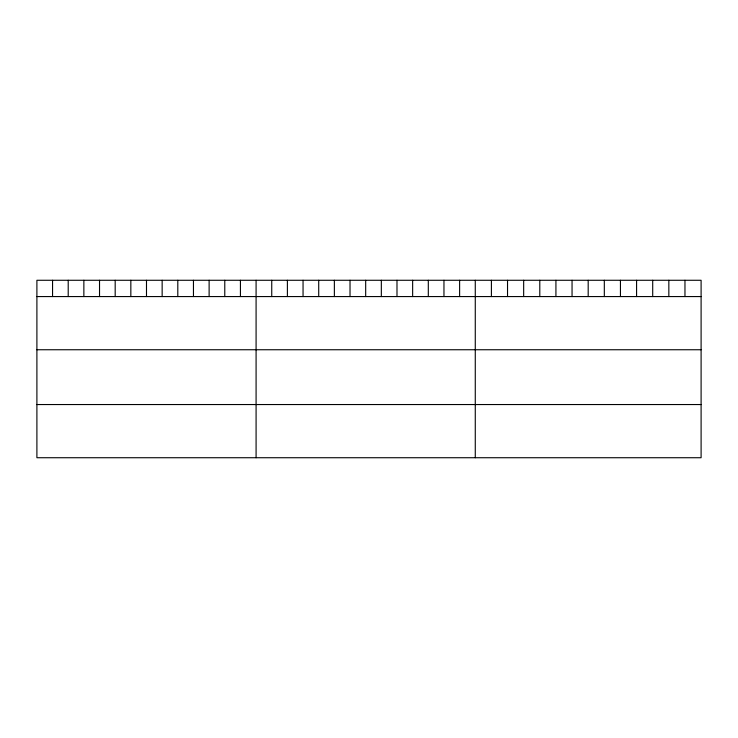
<?xml version="1.0" encoding="UTF-8"?>
<svg xmlns="http://www.w3.org/2000/svg" width="738" height="738" viewBox="0 0 738 738"><rect width="100%" height="100%" fill="white"/><g stroke="black" fill="none" stroke-linecap="round" stroke-linejoin="round"><path stroke-width="1.11" d="M701.1 296.565L701.1 457.726L36.9 457.726L36.9 280.274L701.1 280.274L701.1 296.565L36.9 296.565M36.9 349.747L701.1 349.747M36.9 404.544L701.1 404.544M684.965 280.274L684.965 296.565M668.84 280.274L668.84 296.565M652.706 280.274L652.706 296.565M636.58 280.274L636.58 296.565M620.446 280.274L620.446 296.565M604.321 280.274L604.321 296.565M588.186 280.274L588.186 296.565M572.051 280.274L572.051 296.565M555.926 280.274L555.926 296.565M539.792 280.274L539.792 296.565M523.666 280.274L523.666 296.565M507.532 280.274L507.532 296.565M491.407 280.274L491.407 296.565M475.272 280.274L475.272 457.726M459.617 280.274L459.617 296.565M443.962 280.274L443.962 296.565M428.308 280.274L428.308 296.565M412.643 280.274L412.643 296.565M396.989 280.274L396.989 296.565M381.334 280.274L381.334 296.565M365.679 280.274L365.679 296.565M350.024 280.274L350.024 296.565M334.369 280.274L334.369 296.565M318.715 280.274L318.715 296.565M303.05 280.274L303.05 296.565M287.396 280.274L287.396 296.565M271.741 280.274L271.741 296.565M256.086 280.274L256.086 457.726M240.431 280.274L240.431 296.565M224.776 280.274L224.776 296.565M209.122 280.274L209.122 296.565M193.457 280.274L193.457 296.565M177.803 280.274L177.803 296.565M162.148 280.274L162.148 296.565M146.493 280.274L146.493 296.565M130.838 280.274L130.838 296.565M115.183 280.274L115.183 296.565M99.529 280.274L99.529 296.565M83.864 280.274L83.864 296.565M68.21 280.274L68.21 296.565M52.555 280.274L52.555 296.565"/></g></svg>
